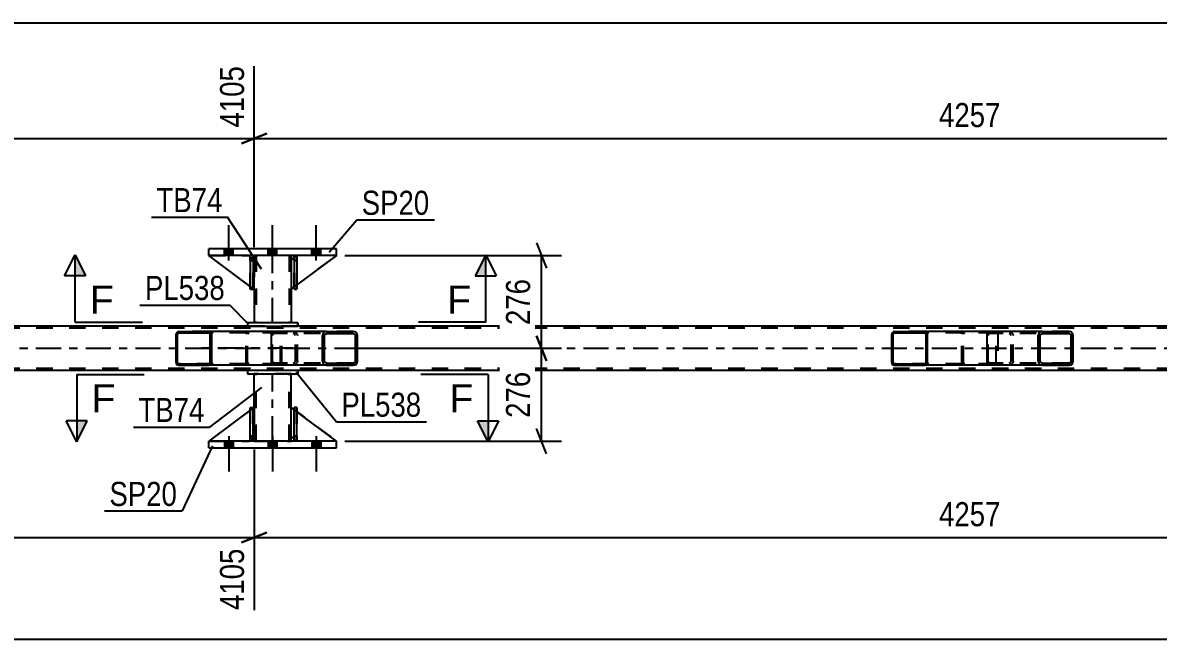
# Model space of a CAD drawing. Header units: millimetres. Extents: x -78 to 763, y -424 to 170.
# Drawn here: x 157.7 to 292.8, y -245.1 to -171.7 of the extents above; entities that cross this region are included whole.
import ezdxf

# ---------------------------------------------------------------- set-up
doc = ezdxf.new("R2010")
doc.units = ezdxf.units.MM
doc.linetypes.add('DXK_LINE_DOT2', pattern=[3.9198, 1.9599, -1.9599])
doc.linetypes.add('DXK_LINE_DOT3', pattern=[5.9187, 2.979, -0.9799, 0.9799, -0.9799])
doc.styles.add('Arial', font='ARIAL.TTF', dxfattribs={"height": 0.2})
doc.styles.add('Arial Narrow', font='ARIALN.TTF', dxfattribs={"height": 0.2})

# ---------------------------------------------------------------- blocks, each defined once
blk = doc.blocks.new('Part-814185653-5551 - 5457')
at = {"color": 2, "linetype": 'Continuous'}
for p, q in [((190, -199.69), (189.65, -200.04)), ((195.05, -199.44), (190.32, -202.94)), ((189.65, -200.04), (189.65, -203.44)), ((190, -203.18), (189.65, -203.44))]:
    blk.add_line(p, q, dxfattribs=at)
at = {"color": 7, "linetype": 'DXK_LINE_DOT2'}
for p, q in [((190.25, -199.44), (190, -199.69)), ((195.05, -199.44), (190.25, -199.44)), ((190.32, -202.94), (190, -203.18))]:
    blk.add_line(p, q, dxfattribs=at)
blk = doc.blocks.new('Part-814185653-5556 - 5457')
at = {"color": 7, "linetype": 'DXK_LINE_DOT2'}
for p, q in [((184.8, -217.52), (185.12, -217.52)), ((184.8, -220.92), (184.8, -217.52)), ((184.8, -217.52), (184.8, -221.52)), ((185.12, -217.52), (185.12, -220.92)), ((185.12, -221.52), (185.12, -217.62)), ((185.12, -220.92), (184.8, -220.92)), ((184.8, -221.52), (184.8, -220.92)), ((185.12, -220.92), (185.12, -221.52)), ((185.12, -221.52), (184.8, -221.52)), ((185.12, -221.52), (185.12, -221.52))]:
    blk.add_line(p, q, dxfattribs=at)
blk = doc.blocks.new('Part-814185653-5562 - 5457')
at = {"color": 7, "linetype": 'DXK_LINE_DOT2'}
for p, q in [((189.65, -220.92), (189.65, -217.52)), ((189.65, -217.52), (195.05, -221.52)), ((190.25, -221.52), (189.65, -220.92)), ((195.05, -221.52), (190.25, -221.52))]:
    blk.add_line(p, q, dxfattribs=at)
blk = doc.blocks.new('Part-814185653-5498 - 5457')
at = {"linetype": 'Continuous'}
h = blk.add_hatch(dxfattribs=at)
h.set_pattern_fill('', scale=0.7, style=0, pattern_type=0)
h.set_pattern_definition([(45, (265.321, -208.6806), (-1.57154, 1.57154), [])])
h.paths.add_polyline_path([(265.35, -208.8), (265.32, -208.68), (265.25, -208.58), (265.14, -208.51), (265.01, -208.48), (261.43, -208.48), (261.3, -208.51), (261.19, -208.58), (261.12, -208.68), (261.09, -208.8), (261.09, -212.16), (261.12, -212.29), (261.19, -212.39), (261.3, -212.46), (261.43, -212.48), (265.01, -212.48), (265.14, -212.46), (265.25, -212.39), (265.32, -212.29), (265.35, -212.16)])
h.paths.add_polyline_path([(265.16, -212.22), (265.13, -212.28), (265.07, -212.31), (265.01, -212.32), (261.43, -212.32), (261.37, -212.31), (261.31, -212.28), (261.27, -212.22), (261.26, -212.16), (261.26, -208.8), (261.27, -208.74), (261.31, -208.69), (261.37, -208.66), (261.43, -208.64), (265.01, -208.64), (265.07, -208.66), (265.13, -208.69), (265.16, -208.74), (265.18, -208.8), (265.18, -212.16)])
at = {"color": 2, "linetype": 'Continuous'}
for p, q in [((261.12, -208.68), (261.09, -208.8)), ((261.09, -212.16), (261.09, -208.8)), ((261.26, -208.8), (261.27, -208.74)), ((261.26, -212.16), (261.26, -208.8)), ((261.27, -208.74), (261.31, -208.69)), ((261.43, -208.48), (261.3, -208.51)), ((261.31, -208.69), (261.37, -208.66)), ((261.37, -208.66), (261.43, -208.64)), ((261.43, -208.48), (265.01, -208.48)), ((261.43, -208.64), (265.01, -208.64)), ((272.7, -208.48), (265.01, -208.48)), ((265.14, -208.51), (265.01, -208.48)), ((265.01, -208.64), (265.07, -208.66)), ((265.07, -208.66), (265.13, -208.69)), ((265.13, -208.69), (265.16, -208.74)), ((265.16, -208.74), (265.18, -208.8)), ((265.18, -212.16), (265.18, -208.8)), ((265.35, -208.8), (265.32, -208.68)), ((265.35, -212.16), (265.35, -208.8)), ((261.09, -212.16), (261.12, -212.29)), ((261.27, -212.22), (261.26, -212.16)), ((261.31, -212.28), (261.27, -212.22)), ((261.3, -212.46), (261.43, -212.48)), ((261.37, -212.31), (261.31, -212.28)), ((261.43, -212.32), (261.37, -212.31)), ((261.43, -212.32), (265.01, -212.32)), ((261.43, -212.48), (265.01, -212.48)), ((265.07, -212.31), (265.01, -212.32)), ((265.01, -212.48), (265.14, -212.46)), ((272.7, -212.48), (265.01, -212.48)), ((265.13, -212.28), (265.07, -212.31)), ((265.16, -212.22), (265.13, -212.28)), ((265.18, -212.16), (265.16, -212.22)), ((265.32, -212.29), (265.35, -212.16))]:
    blk.add_line(p, q, dxfattribs=at)
at = {"color": 7, "linetype": 'DXK_LINE_DOT2'}
for p, q in [((265.01, -208.48), (261.43, -208.48)), ((273.36, -208.64), (261.43, -208.64)), ((269.44, -208.8), (269.47, -208.68)), ((269.44, -212.16), (269.44, -208.8)), ((269.62, -208.74), (269.61, -208.8)), ((269.61, -212.16), (269.61, -208.8)), ((269.66, -208.69), (269.62, -208.74)), ((269.65, -208.51), (269.78, -208.48)), ((269.71, -208.66), (269.66, -208.69)), ((269.78, -208.64), (269.71, -208.66)), ((273.36, -208.48), (272.7, -208.48)), ((273.36, -208.48), (273.49, -208.51)), ((273.42, -208.66), (273.36, -208.64)), ((273.48, -208.69), (273.42, -208.66)), ((273.51, -208.74), (273.48, -208.69)), ((273.53, -208.8), (273.51, -208.74)), ((273.53, -212.16), (273.53, -208.8)), ((273.67, -208.68), (273.69, -208.78)), ((273.69, -208.78), (273.7, -208.8)), ((273.7, -208.8), (273.7, -212.16)), ((273.36, -212.32), (261.43, -212.32)), ((265.01, -212.48), (261.43, -212.48)), ((269.47, -212.29), (269.44, -212.16)), ((269.61, -212.16), (269.62, -212.22)), ((269.62, -212.22), (269.66, -212.28)), ((269.78, -212.48), (269.65, -212.46)), ((269.66, -212.28), (269.67, -212.29)), ((269.67, -212.29), (269.71, -212.31)), ((269.71, -212.31), (269.78, -212.32)), ((273.36, -212.48), (272.7, -212.48)), ((273.36, -212.32), (273.42, -212.31)), ((273.49, -212.46), (273.36, -212.48)), ((273.42, -212.31), (273.48, -212.28)), ((273.48, -212.28), (273.51, -212.22)), ((273.51, -212.22), (273.53, -212.16)), ((273.7, -212.16), (273.67, -212.29))]:
    blk.add_line(p, q, dxfattribs=at)
at = {"color": 2, "linetype": 'Continuous'}
for centre, start, end in [((261.42, -208.82), 110.7583, 155.68), ((265.02, -208.82), 24.32, 69.2417), ((261.42, -212.15), 204.32, 249.2417), ((265.02, -212.15), 290.7583, 335.68)]:
    blk.add_arc(centre, 0.331, start, end, dxfattribs=at)
at = {"color": 7, "linetype": 'DXK_LINE_DOT2'}
for centre, start, end in [((269.77, -208.82), 110.7583, 155.6801), ((273.37, -208.82), 24.3199, 69.2417), ((269.77, -212.15), 204.3199, 249.2417), ((273.37, -212.15), 290.7583, 335.6801)]:
    blk.add_arc(centre, 0.331, start, end, dxfattribs=at)
blk = doc.blocks.new('Part-814185653-5563 - 5457')
at = {"color": 7, "linetype": 'DXK_LINE_DOT2'}
for p, q in [((190, -200.04), (190, -199.44)), ((190, -199.44), (190, -199.44)), ((190, -199.44), (190, -203.44)), ((190.32, -199.44), (190, -199.44)), ((190.32, -200.04), (190.32, -199.44)), ((190.32, -203.44), (190.32, -199.44)), ((190, -203.44), (190, -200.04)), ((190, -200.04), (190.32, -200.04)), ((190.32, -200.04), (190.32, -203.44)), ((190, -203.44), (190.32, -203.44))]:
    blk.add_line(p, q, dxfattribs=at)
blk = doc.blocks.new('Part-814185653-5564 - 5457')
at = {"color": 2, "linetype": 'Continuous'}
for p, q in [((184.8, -217.85), (179.85, -221.52)), ((185.25, -217.52), (185.12, -217.62)), ((185.25, -220.92), (185.25, -217.52)), ((184.8, -221.37), (184.65, -221.52)), ((185.25, -220.92), (185.12, -221.05)), ((185.25, -220.92), (185.25, -220.92))]:
    blk.add_line(p, q, dxfattribs=at)
at = {"color": 7, "linetype": 'DXK_LINE_DOT2'}
for p, q in [((185.12, -217.62), (184.8, -217.85)), ((185.25, -220.92), (185.25, -217.52)), ((185.25, -220.92), (184.65, -221.52)), ((185.12, -221.05), (184.8, -221.37)), ((179.85, -221.52), (184.65, -221.52))]:
    blk.add_line(p, q, dxfattribs=at)
blk = doc.blocks.new('Part-814185653-5565 - 5457')
at = {"color": 7, "linetype": 'DXK_LINE_DOT2'}
for p, q in [((185.25, -217.52), (179.85, -221.52)), ((185.25, -220.92), (185.25, -217.52)), ((185.25, -217.52), (185.25, -220.92)), ((184.65, -221.52), (185.25, -220.92)), ((185.25, -220.92), (184.65, -221.52)), ((185.25, -220.92), (185.25, -220.92)), ((179.85, -221.52), (184.65, -221.52))]:
    blk.add_line(p, q, dxfattribs=at)
blk = doc.blocks.new('Part-814185653-5566 - 5457')
at = {"color": 2, "linetype": 'Continuous'}
for p, q in [((184.8, -221.52), (184.8, -217.52)), ((184.8, -217.52), (185.12, -217.52)), ((185.12, -221.52), (185.12, -217.52)), ((184.8, -221.52), (184.8, -221.52)), ((185.12, -221.52), (184.8, -221.52))]:
    blk.add_line(p, q, dxfattribs=at)
at = {"color": 7, "linetype": 'DXK_LINE_DOT2'}
for p, q in [((184.8, -217.52), (184.8, -220.92)), ((185.12, -220.92), (185.12, -217.52)), ((184.8, -220.92), (184.8, -221.52)), ((184.8, -220.92), (185.12, -220.92)), ((185.12, -221.52), (185.12, -220.92)), ((185.12, -221.52), (185.12, -221.52))]:
    blk.add_line(p, q, dxfattribs=at)
blk = doc.blocks.new('Part-814185653-5575 - 5457')
at = {"color": 2, "linetype": 'Continuous'}
for p, q in [((179.85, -222.32), (179.85, -221.52)), ((195.05, -221.52), (179.85, -221.52)), ((179.85, -222.32), (195.05, -222.32)), ((195.05, -222.32), (195.05, -221.52))]:
    blk.add_line(p, q, dxfattribs=at)
at = {"color": 7, "linetype": 'DXK_LINE_DOT2'}
for p, q in [((179.85, -222.32), (179.85, -221.52)), ((195.05, -222.32), (195.05, -221.52))]:
    blk.add_line(p, q, dxfattribs=at)
blk = doc.blocks.new('Part-814185653-5539 - 5457')
at = {"color": 2, "linetype": 'Continuous'}
for p, q in [((189.65, -220.92), (189.65, -217.52)), ((190, -217.79), (189.65, -217.52)), ((195.05, -221.52), (190.32, -218.02)), ((190, -221.28), (189.65, -220.92))]:
    blk.add_line(p, q, dxfattribs=at)
at = {"color": 7, "linetype": 'DXK_LINE_DOT2'}
for p, q in [((190.32, -218.02), (190, -217.79)), ((190.25, -221.52), (190, -221.28)), ((195.05, -221.52), (190.25, -221.52)), ((195.05, -221.52), (195.05, -221.52)), ((195.05, -221.52), (195.05, -221.52))]:
    blk.add_line(p, q, dxfattribs=at)
blk = doc.blocks.new('Part-814185653-5633 - 5457')
at = {"color": 2, "linetype": 'Continuous'}
for p, q in [((184.45, -207.84), (46.85, -207.84)), ((354.71, -207.84), (190.45, -207.84)), ((184.45, -213.12), (46.85, -213.12)), ((354.71, -213.12), (190.45, -213.12))]:
    blk.add_line(p, q, dxfattribs=at)
at = {"color": 7, "linetype": 'DXK_LINE_DOT2'}
for p, q in [((190.45, -207.84), (184.45, -207.84)), ((623.83, -208.08), (46.85, -208.08)), ((623.83, -212.88), (46.85, -212.88)), ((190.45, -213.12), (184.45, -213.12))]:
    blk.add_line(p, q, dxfattribs=at)
at = {"color": 7, "linetype": 'DXK_LINE_DOT3'}
blk.add_line((46.85, -210.48), (623.83, -210.48), dxfattribs=at)
blk = doc.blocks.new('Part-814185653-5552 - 5457')
at = {"color": 7, "linetype": 'DXK_LINE_DOT2'}
for p, q in [((190.25, -199.44), (189.65, -200.04)), ((189.65, -203.44), (195.05, -199.44)), ((195.05, -199.44), (190.25, -199.44)), ((189.65, -200.04), (189.65, -203.44))]:
    blk.add_line(p, q, dxfattribs=at)
blk = doc.blocks.new('Part-814185653-5553 - 5457')
at = {"color": 2, "linetype": 'Continuous'}
for p, q in [((184.8, -203.11), (179.85, -199.44)), ((184.8, -199.6), (184.65, -199.44)), ((185.25, -200.04), (185.12, -199.92)), ((185.25, -200.04), (185.25, -200.04)), ((185.25, -203.44), (185.25, -200.04)), ((185.12, -203.35), (185.25, -203.44)), ((185.25, -203.44), (185.25, -203.44))]:
    blk.add_line(p, q, dxfattribs=at)
at = {"color": 7, "linetype": 'DXK_LINE_DOT2'}
for p, q in [((184.65, -199.44), (179.85, -199.44)), ((184.65, -199.44), (185.25, -200.04)), ((185.12, -199.92), (184.8, -199.6)), ((185.25, -200.04), (185.25, -203.44)), ((185.12, -203.35), (184.8, -203.11))]:
    blk.add_line(p, q, dxfattribs=at)
blk = doc.blocks.new('Part-814185653-5554 - 5457')
at = {"color": 7, "linetype": 'DXK_LINE_DOT2'}
for p, q in [((185.25, -203.44), (179.85, -199.44)), ((179.85, -199.44), (184.65, -199.44)), ((184.65, -199.44), (185.25, -200.04)), ((185.25, -200.04), (184.65, -199.44)), ((185.25, -200.04), (185.25, -203.44)), ((185.25, -200.04), (185.25, -200.04)), ((185.25, -200.04), (185.25, -203.44))]:
    blk.add_line(p, q, dxfattribs=at)
blk = doc.blocks.new('Part-814185653-5555 - 5457')
at = {"color": 2, "linetype": 'Continuous'}
for p, q in [((185.12, -199.44), (184.8, -199.44)), ((184.8, -199.44), (184.8, -203.44)), ((185.12, -199.44), (185.12, -199.44)), ((185.12, -199.44), (185.12, -203.44)), ((185.12, -203.44), (184.8, -203.44))]:
    blk.add_line(p, q, dxfattribs=at)
at = {"color": 7, "linetype": 'DXK_LINE_DOT2'}
for p, q in [((184.8, -200.04), (184.8, -199.44)), ((185.12, -200.04), (185.12, -199.44)), ((185.12, -199.44), (185.12, -199.44)), ((185.12, -200.04), (184.8, -200.04)), ((184.8, -200.04), (184.8, -203.44)), ((185.12, -203.44), (185.12, -200.04))]:
    blk.add_line(p, q, dxfattribs=at)
blk = doc.blocks.new('Part-814185653-5569 - 5457')
at = {"color": 7, "linetype": 'DXK_LINE_DOT2'}
for p, q in [((184.8, -200.04), (184.8, -199.44)), ((184.8, -199.44), (184.8, -199.44)), ((184.8, -199.44), (184.8, -203.44)), ((185.12, -199.44), (184.8, -199.44)), ((185.12, -200.04), (185.12, -199.44)), ((185.12, -203.44), (185.12, -199.44)), ((184.8, -203.44), (184.8, -200.04)), ((184.8, -200.04), (185.12, -200.04)), ((185.12, -200.04), (185.12, -203.44)), ((184.8, -203.44), (185.12, -203.44))]:
    blk.add_line(p, q, dxfattribs=at)
blk = doc.blocks.new('Part-814185653-5580 - 5457')
at = {"color": 2, "linetype": 'Continuous'}
for p, q in [((179.85, -199.44), (179.85, -198.64)), ((195.05, -198.64), (179.85, -198.64)), ((195.05, -199.44), (179.85, -199.44)), ((195.05, -199.44), (195.05, -198.64))]:
    blk.add_line(p, q, dxfattribs=at)
at = {"color": 7, "linetype": 'DXK_LINE_DOT2'}
for p, q in [((179.85, -199.44), (179.85, -198.64)), ((195.05, -199.44), (195.05, -198.64))]:
    blk.add_line(p, q, dxfattribs=at)
blk = doc.blocks.new('Part-814185653-5585 - 5457')
at = {"color": 2, "linetype": 'Continuous'}
for p, q in [((185.25, -217.52), (185.25, -213.52)), ((189.65, -217.52), (189.65, -213.52)), ((185.25, -221.52), (185.25, -220.92)), ((189.65, -221.52), (189.65, -220.92))]:
    blk.add_line(p, q, dxfattribs=at)
at = {"color": 7, "linetype": 'DXK_LINE_DOT2'}
for p, q in [((189.65, -213.52), (185.25, -213.52)), ((185.49, -221.52), (185.49, -213.52)), ((189.41, -221.52), (189.41, -213.52)), ((185.25, -220.92), (185.25, -217.52)), ((189.65, -220.92), (189.65, -217.52)), ((185.25, -221.52), (189.65, -221.52))]:
    blk.add_line(p, q, dxfattribs=at)
at = {"color": 7, "linetype": 'DXK_LINE_DOT3'}
blk.add_line((187.45, -221.52), (187.45, -213.52), dxfattribs=at)
blk = doc.blocks.new('Part-814185653-5599 - 5457')
at = {"color": 2, "linetype": 'Continuous'}
for p, q in [((185.25, -199.44), (185.25, -200.04)), ((189.65, -199.44), (189.65, -200.04)), ((185.25, -203.44), (185.25, -207.44)), ((189.65, -203.44), (189.65, -207.44))]:
    blk.add_line(p, q, dxfattribs=at)
at = {"color": 7, "linetype": 'DXK_LINE_DOT2'}
for p, q in [((189.65, -199.44), (185.25, -199.44)), ((185.49, -199.44), (185.49, -207.44)), ((189.41, -199.44), (189.41, -207.44)), ((185.25, -200.04), (185.25, -203.44)), ((189.65, -200.04), (189.65, -203.44)), ((189.65, -207.44), (185.25, -207.44))]:
    blk.add_line(p, q, dxfattribs=at)
at = {"color": 7, "linetype": 'DXK_LINE_DOT3'}
blk.add_line((187.45, -207.44), (187.45, -199.44), dxfattribs=at)
blk = doc.blocks.new('Part-814185653-5604 - 5457')
at = {"linetype": 'Continuous'}
h = blk.add_hatch(dxfattribs=at)
h.set_pattern_fill('', scale=0.7, style=0, pattern_type=0)
h.set_pattern_definition([(45, (197.5188, -208.7793), (-1.57154, 1.57154), [])])
h.paths.add_polyline_path([(197.56, -208.96), (197.52, -208.78), (197.41, -208.62), (197.25, -208.52), (197.05, -208.48), (193.87, -208.48), (193.68, -208.52), (193.51, -208.62), (193.41, -208.78), (193.37, -208.96), (193.37, -212), (193.41, -212.19), (193.51, -212.34), (193.68, -212.45), (193.87, -212.48), (197.05, -212.48), (197.25, -212.45), (197.41, -212.34), (197.52, -212.19), (197.56, -212)])
h.paths.add_polyline_path([(197.29, -212.09), (197.23, -212.17), (197.15, -212.22), (197.05, -212.24), (193.87, -212.24), (193.77, -212.22), (193.69, -212.17), (193.64, -212.09), (193.62, -212), (193.62, -208.96), (193.64, -208.87), (193.69, -208.79), (193.77, -208.74), (193.87, -208.72), (197.05, -208.72), (197.15, -208.74), (197.23, -208.79), (197.29, -208.87), (197.31, -208.96), (197.31, -212)])
at = {"color": 2, "linetype": 'Continuous'}
for p, q in [((187.3, -208.96), (187.32, -208.78)), ((187.3, -212), (187.3, -208.96)), ((187.32, -208.78), (187.38, -208.62)), ((187.38, -208.62), (187.47, -208.52)), ((187.47, -208.52), (187.57, -208.48)), ((193.87, -208.48), (187.57, -208.48)), ((193.41, -208.78), (193.37, -208.96)), ((193.37, -212), (193.37, -208.96)), ((193.62, -208.96), (193.64, -208.87)), ((193.62, -212), (193.62, -208.96)), ((193.64, -208.87), (193.69, -208.79)), ((193.87, -208.48), (193.68, -208.52)), ((193.69, -208.79), (193.77, -208.74)), ((193.77, -208.74), (193.87, -208.72)), ((193.87, -208.48), (197.05, -208.48)), ((193.87, -208.72), (197.05, -208.72)), ((197.25, -208.52), (197.05, -208.48)), ((197.05, -208.72), (197.15, -208.74)), ((197.15, -208.74), (197.23, -208.79)), ((197.23, -208.79), (197.29, -208.87)), ((197.29, -208.87), (197.31, -208.96)), ((197.31, -212), (197.31, -208.96)), ((197.56, -208.96), (197.52, -208.78)), ((197.56, -212), (197.56, -208.96)), ((187.32, -212.19), (187.3, -212)), ((193.37, -212), (193.41, -212.19)), ((193.64, -212.09), (193.62, -212)), ((197.31, -212), (197.29, -212.09)), ((197.52, -212.19), (197.56, -212)), ((187.38, -212.34), (187.32, -212.19)), ((187.47, -212.45), (187.38, -212.34)), ((187.57, -212.48), (187.47, -212.45)), ((193.87, -212.48), (187.57, -212.48)), ((193.69, -212.17), (193.64, -212.09)), ((193.68, -212.45), (193.87, -212.48)), ((193.77, -212.22), (193.69, -212.17)), ((193.87, -212.24), (193.77, -212.22)), ((193.87, -212.24), (197.05, -212.24)), ((193.87, -212.48), (197.05, -212.48)), ((197.15, -212.22), (197.05, -212.24)), ((197.05, -212.48), (197.25, -212.45)), ((197.23, -212.17), (197.15, -212.22)), ((197.29, -212.09), (197.23, -212.17))]:
    blk.add_line(p, q, dxfattribs=at)
at = {"color": 7, "linetype": 'DXK_LINE_DOT2'}
for p, q in [((187.44, -208.87), (187.43, -208.96)), ((187.43, -212), (187.43, -208.96)), ((187.47, -208.79), (187.44, -208.87)), ((187.52, -208.74), (187.47, -208.79)), ((187.57, -208.72), (187.52, -208.74)), ((197.05, -208.72), (187.57, -208.72)), ((188.56, -208.72), (188.56, -208.48)), ((189.9, -208.48), (190.1, -208.52)), ((190, -208.74), (189.9, -208.72)), ((190.08, -208.79), (190, -208.74)), ((190.14, -208.87), (190.08, -208.79)), ((190.16, -208.96), (190.14, -208.87)), ((190.16, -212), (190.16, -208.96)), ((190.37, -208.78), (190.41, -208.96)), ((190.41, -212), (190.41, -208.96)), ((197.05, -208.48), (193.87, -208.48)), ((187.43, -212), (187.44, -212.09)), ((190.14, -212.09), (190.16, -212)), ((190.41, -212), (190.37, -212.19)), ((187.44, -212.09), (187.47, -212.17)), ((187.47, -212.17), (187.52, -212.22)), ((187.52, -212.22), (187.57, -212.24)), ((197.05, -212.24), (187.57, -212.24)), ((188.56, -212.48), (188.56, -212.24)), ((189.9, -212.24), (190, -212.22)), ((190.1, -212.45), (189.9, -212.48)), ((190, -212.22), (190.08, -212.17)), ((190.08, -212.17), (190.14, -212.09)), ((197.05, -212.48), (193.87, -212.48))]:
    blk.add_line(p, q, dxfattribs=at)
for centre, start, end in [((189.92, -208.98), 23.8494, 68.8059), ((189.92, -211.99), 291.1941, 336.1506)]:
    blk.add_arc(centre, 0.492, start, end, dxfattribs=at)
at = {"color": 2, "linetype": 'Continuous'}
for centre, start, end in [((193.86, -208.98), 111.1941, 156.1506), ((197.07, -208.98), 23.8494, 68.8059), ((193.86, -211.99), 203.8494, 248.8059), ((197.07, -211.99), 291.1941, 336.1506)]:
    blk.add_arc(centre, 0.492, start, end, dxfattribs=at)
blk = doc.blocks.new('Part-814185653-5605 - 5457')
at = {"linetype": 'Continuous'}
h = blk.add_hatch(dxfattribs=at)
h.set_pattern_fill('', scale=0.7, style=0, pattern_type=0)
h.set_pattern_definition([(45, (180.1868, -208.6806), (-1.57154, 1.57154), [])])
h.paths.add_polyline_path([(180.21, -208.8), (180.19, -208.68), (180.11, -208.58), (180, -208.51), (179.87, -208.48), (176.3, -208.48), (176.17, -208.51), (176.06, -208.58), (175.98, -208.68), (175.96, -208.8), (175.96, -212.16), (175.98, -212.29), (176.06, -212.39), (176.17, -212.46), (176.3, -212.48), (179.87, -212.48), (180, -212.46), (180.11, -212.39), (180.19, -212.29), (180.21, -212.16)])
h.paths.add_polyline_path([(180.03, -212.22), (179.99, -212.28), (179.94, -212.31), (179.87, -212.32), (176.3, -212.32), (176.23, -212.31), (176.18, -212.28), (176.14, -212.22), (176.13, -212.16), (176.13, -208.8), (176.14, -208.74), (176.18, -208.69), (176.23, -208.66), (176.3, -208.64), (179.87, -208.64), (179.94, -208.66), (179.99, -208.69), (180.03, -208.74), (180.04, -208.8), (180.04, -212.16)])
at = {"color": 2, "linetype": 'Continuous'}
for p, q in [((175.98, -208.68), (175.96, -208.8)), ((175.96, -212.16), (175.96, -208.8)), ((176.13, -208.8), (176.14, -208.74)), ((176.13, -212.16), (176.13, -208.8)), ((176.14, -208.74), (176.18, -208.69)), ((176.3, -208.48), (176.17, -208.51)), ((176.18, -208.69), (176.23, -208.66)), ((176.23, -208.66), (176.3, -208.64)), ((176.3, -208.48), (179.87, -208.48)), ((176.3, -208.64), (179.87, -208.64)), ((187.57, -208.48), (179.87, -208.48)), ((180, -208.51), (179.87, -208.48)), ((179.87, -208.64), (179.94, -208.66)), ((179.94, -208.66), (179.99, -208.69)), ((179.99, -208.69), (180.03, -208.74)), ((180.03, -208.74), (180.04, -208.8)), ((180.04, -212.16), (180.04, -208.8)), ((180.21, -208.8), (180.19, -208.68)), ((180.21, -212.16), (180.21, -208.8)), ((175.96, -212.16), (175.98, -212.29)), ((176.14, -212.22), (176.13, -212.16)), ((176.18, -212.28), (176.14, -212.22)), ((176.17, -212.46), (176.3, -212.48)), ((176.23, -212.31), (176.18, -212.28)), ((176.3, -212.32), (176.23, -212.31)), ((176.3, -212.32), (179.87, -212.32)), ((176.3, -212.48), (179.87, -212.48)), ((179.94, -212.31), (179.87, -212.32)), ((179.87, -212.48), (180, -212.46)), ((187.57, -212.48), (179.87, -212.48)), ((179.99, -212.28), (179.94, -212.31)), ((180.03, -212.22), (179.99, -212.28)), ((180.04, -212.16), (180.03, -212.22)), ((180.19, -212.29), (180.21, -212.16))]:
    blk.add_line(p, q, dxfattribs=at)
at = {"color": 7, "linetype": 'DXK_LINE_DOT2'}
for p, q in [((179.87, -208.48), (176.3, -208.48)), ((188.22, -208.64), (176.3, -208.64)), ((184.31, -208.8), (184.33, -208.68)), ((184.31, -212.16), (184.31, -208.8)), ((184.49, -208.74), (184.48, -208.8)), ((184.48, -212.16), (184.48, -208.8)), ((184.53, -208.69), (184.49, -208.74)), ((184.52, -208.51), (184.65, -208.48)), ((184.58, -208.66), (184.53, -208.69)), ((184.65, -208.64), (184.58, -208.66)), ((188.22, -208.48), (187.57, -208.48)), ((188.22, -208.48), (188.35, -208.51)), ((188.29, -208.66), (188.22, -208.64)), ((188.34, -208.69), (188.29, -208.66)), ((188.38, -208.74), (188.34, -208.69)), ((188.39, -208.8), (188.38, -208.74)), ((188.39, -212.16), (188.39, -208.8)), ((188.54, -208.68), (188.56, -208.78)), ((188.56, -208.78), (188.56, -208.8)), ((188.56, -212.16), (188.56, -208.8)), ((188.22, -212.32), (176.3, -212.32)), ((179.87, -212.48), (176.3, -212.48)), ((184.33, -212.29), (184.31, -212.16)), ((184.48, -212.16), (184.49, -212.22)), ((184.49, -212.22), (184.53, -212.28)), ((184.65, -212.48), (184.52, -212.46)), ((184.53, -212.28), (184.54, -212.29)), ((184.54, -212.29), (184.58, -212.31)), ((184.58, -212.31), (184.65, -212.32)), ((188.22, -212.48), (187.57, -212.48)), ((188.22, -212.32), (188.29, -212.31)), ((188.35, -212.46), (188.22, -212.48)), ((188.29, -212.31), (188.34, -212.28)), ((188.34, -212.28), (188.38, -212.22)), ((188.38, -212.22), (188.39, -212.16)), ((188.56, -212.19), (188.54, -212.29)), ((188.56, -212.16), (188.56, -212.19))]:
    blk.add_line(p, q, dxfattribs=at)
at = {"color": 7, "linetype": 'DXK_LINE_DOT3'}
blk.add_line((189.85, -210.48), (178.08, -210.48), dxfattribs=at)
at = {"color": 2, "linetype": 'Continuous'}
for centre, start, end in [((176.28, -208.82), 110.7583, 155.68), ((179.89, -208.82), 24.32, 69.2417), ((176.28, -212.15), 204.32, 249.2417), ((179.89, -212.15), 290.7583, 335.68)]:
    blk.add_arc(centre, 0.331, start, end, dxfattribs=at)
at = {"color": 7, "linetype": 'DXK_LINE_DOT2'}
for centre, start, end in [((184.63, -208.82), 110.7583, 155.6801), ((184.63, -212.15), 204.3199, 249.2417), ((188.23, -212.15), 290.7583, 335.6801)]:
    blk.add_arc(centre, 0.331, start, end, dxfattribs=at)
blk = doc.blocks.new('Part-814185653-5628 - 5457')
at = {"linetype": 'Continuous'}
h = blk.add_hatch(dxfattribs=at)
h.set_pattern_fill('', scale=0.7, style=0, pattern_type=0)
h.set_pattern_definition([(45, (282.653, -208.7793), (-1.57154, 1.57154), [])])
h.paths.add_polyline_path([(282.69, -208.96), (282.65, -208.78), (282.54, -208.62), (282.38, -208.52), (282.19, -208.48), (279, -208.48), (278.81, -208.52), (278.65, -208.62), (278.54, -208.78), (278.5, -208.96), (278.5, -212), (278.54, -212.19), (278.65, -212.34), (278.81, -212.45), (279, -212.48), (282.19, -212.48), (282.38, -212.45), (282.54, -212.34), (282.65, -212.19), (282.69, -212)])
h.paths.add_polyline_path([(282.42, -212.09), (282.37, -212.17), (282.28, -212.22), (282.19, -212.24), (279, -212.24), (278.91, -212.22), (278.83, -212.17), (278.77, -212.09), (278.75, -212), (278.75, -208.96), (278.77, -208.87), (278.83, -208.79), (278.91, -208.74), (279, -208.72), (282.19, -208.72), (282.28, -208.74), (282.37, -208.79), (282.42, -208.87), (282.44, -208.96), (282.44, -212)])
at = {"color": 2, "linetype": 'Continuous'}
for p, q in [((272.43, -208.96), (272.45, -208.78)), ((272.43, -212), (272.43, -208.96)), ((272.45, -208.78), (272.51, -208.62)), ((272.51, -208.62), (272.6, -208.52)), ((272.6, -208.52), (272.7, -208.48)), ((279, -208.48), (272.7, -208.48)), ((278.54, -208.78), (278.5, -208.96)), ((278.5, -212), (278.5, -208.96)), ((278.75, -208.96), (278.77, -208.87)), ((278.75, -212), (278.75, -208.96)), ((278.77, -208.87), (278.83, -208.79)), ((279, -208.48), (278.81, -208.52)), ((278.83, -208.79), (278.91, -208.74)), ((278.91, -208.74), (279, -208.72)), ((279, -208.48), (282.19, -208.48)), ((279, -208.72), (282.19, -208.72)), ((282.38, -208.52), (282.19, -208.48)), ((282.19, -208.72), (282.28, -208.74)), ((282.28, -208.74), (282.37, -208.79)), ((282.37, -208.79), (282.42, -208.87)), ((282.42, -208.87), (282.44, -208.96)), ((282.44, -212), (282.44, -208.96)), ((282.69, -208.96), (282.65, -208.78)), ((282.69, -212), (282.69, -208.96)), ((272.45, -212.19), (272.43, -212)), ((278.5, -212), (278.54, -212.19)), ((278.77, -212.09), (278.75, -212)), ((282.44, -212), (282.42, -212.09)), ((282.65, -212.19), (282.69, -212)), ((272.51, -212.34), (272.45, -212.19)), ((272.6, -212.45), (272.51, -212.34)), ((272.7, -212.48), (272.6, -212.45)), ((279, -212.48), (272.7, -212.48)), ((278.83, -212.17), (278.77, -212.09)), ((278.81, -212.45), (279, -212.48)), ((278.91, -212.22), (278.83, -212.17)), ((279, -212.24), (278.91, -212.22)), ((279, -212.24), (282.19, -212.24)), ((279, -212.48), (282.19, -212.48)), ((282.28, -212.22), (282.19, -212.24)), ((282.19, -212.48), (282.38, -212.45)), ((282.37, -212.17), (282.28, -212.22)), ((282.42, -212.09), (282.37, -212.17))]:
    blk.add_line(p, q, dxfattribs=at)
at = {"color": 7, "linetype": 'DXK_LINE_DOT2'}
for p, q in [((272.58, -208.87), (272.57, -208.96)), ((272.57, -212), (272.57, -208.96)), ((272.61, -208.79), (272.58, -208.87)), ((272.65, -208.74), (272.61, -208.79)), ((272.7, -208.72), (272.65, -208.74)), ((282.19, -208.72), (272.7, -208.72)), ((273.7, -208.72), (273.7, -208.48)), ((275.04, -208.48), (275.23, -208.52)), ((275.13, -208.74), (275.04, -208.72)), ((275.22, -208.79), (275.13, -208.74)), ((275.27, -208.87), (275.22, -208.79)), ((275.29, -208.96), (275.27, -208.87)), ((275.29, -212), (275.29, -208.96)), ((275.5, -208.78), (275.54, -208.96)), ((275.54, -212), (275.54, -208.96)), ((282.19, -208.48), (279, -208.48)), ((272.57, -212), (272.58, -212.09)), ((275.27, -212.09), (275.29, -212)), ((275.54, -212), (275.5, -212.19)), ((272.58, -212.09), (272.61, -212.17)), ((272.61, -212.17), (272.65, -212.22)), ((272.65, -212.22), (272.7, -212.24)), ((282.19, -212.24), (272.7, -212.24)), ((273.7, -212.48), (273.7, -212.24)), ((275.04, -212.24), (275.13, -212.22)), ((275.23, -212.45), (275.04, -212.48)), ((275.13, -212.22), (275.22, -212.17)), ((275.22, -212.17), (275.27, -212.09)), ((282.19, -212.48), (279, -212.48))]:
    blk.add_line(p, q, dxfattribs=at)
for centre, start, end in [((275.05, -208.98), 23.8494, 68.8059), ((275.05, -211.99), 291.1941, 336.1506)]:
    blk.add_arc(centre, 0.492, start, end, dxfattribs=at)
at = {"color": 2, "linetype": 'Continuous'}
for centre, start, end in [((278.99, -208.98), 111.1941, 156.1506), ((282.2, -208.98), 23.8494, 68.8059), ((278.99, -211.99), 203.8494, 248.8059), ((282.2, -211.99), 291.1941, 336.1506)]:
    blk.add_arc(centre, 0.492, start, end, dxfattribs=at)
blk = doc.blocks.new('Bolt-814185653-5640 - 5457')
at = {"linetype": 'Continuous'}
for points in [[(181.73, -199.44), (182.77, -199.44), (182.77, -198.64), (181.73, -198.64)], [(181.73, -199.44), (182.77, -199.44), (182.77, -198.64), (181.73, -198.64)], [(181.73, -199.44), (182.77, -199.44), (182.77, -198.64), (181.73, -198.64)], [(186.93, -199.44), (187.97, -199.44), (187.97, -198.64), (186.93, -198.64)], [(186.93, -199.44), (187.97, -199.44), (187.97, -198.64), (186.93, -198.64)], [(192.13, -199.44), (193.17, -199.44), (193.17, -198.64), (192.13, -198.64)], [(192.13, -199.44), (193.17, -199.44), (193.17, -198.64), (192.13, -198.64)], [(192.13, -199.44), (193.17, -199.44), (193.17, -198.64), (192.13, -198.64)]]:
    blk.add_hatch(color=1, dxfattribs=at).paths.add_polyline_path(points)
at = {"color": 1, "linetype": 'Continuous'}
for p, q in [((182.25, -200.04), (182.25, -195.84)), ((182.25, -200.04), (182.25, -195.84)), ((182.25, -200.04), (182.25, -195.84)), ((187.45, -200.04), (187.45, -195.84)), ((187.45, -200.04), (187.45, -195.84)), ((192.65, -200.04), (192.65, -195.84)), ((192.65, -200.04), (192.65, -195.84)), ((192.65, -200.04), (192.65, -195.84)), ((181.73, -199.44), (181.73, -198.64)), ((181.73, -199.44), (181.73, -198.64)), ((181.73, -199.44), (181.73, -198.64)), ((182.77, -199.44), (182.77, -198.64)), ((182.77, -199.44), (182.77, -198.64)), ((182.77, -199.44), (182.77, -198.64)), ((186.93, -199.44), (186.93, -198.64)), ((186.93, -199.44), (186.93, -198.64)), ((187.97, -199.44), (187.97, -198.64)), ((187.97, -199.44), (187.97, -198.64)), ((192.13, -199.44), (192.13, -198.64)), ((192.13, -199.44), (192.13, -198.64)), ((192.13, -199.44), (192.13, -198.64)), ((193.17, -199.44), (193.17, -198.64)), ((193.17, -199.44), (193.17, -198.64)), ((193.17, -199.44), (193.17, -198.64))]:
    blk.add_line(p, q, dxfattribs=at)
blk = doc.blocks.new('Bolt-814185653-5641 - 5457')
at = {"linetype": 'Continuous'}
for points in [[(182.77, -221.52), (181.73, -221.52), (181.73, -222.32), (182.77, -222.32)], [(182.77, -221.52), (181.73, -221.52), (181.73, -222.32), (182.77, -222.32)], [(182.77, -221.52), (181.73, -221.52), (181.73, -222.32), (182.77, -222.32)], [(187.97, -221.52), (186.93, -221.52), (186.93, -222.32), (187.97, -222.32)], [(187.97, -221.52), (186.93, -221.52), (186.93, -222.32), (187.97, -222.32)], [(193.17, -221.52), (192.13, -221.52), (192.13, -222.32), (193.17, -222.32)], [(193.17, -221.52), (192.13, -221.52), (192.13, -222.32), (193.17, -222.32)], [(193.17, -221.52), (192.13, -221.52), (192.13, -222.32), (193.17, -222.32)]]:
    blk.add_hatch(color=1, dxfattribs=at).paths.add_polyline_path(points)
at = {"color": 1, "linetype": 'Continuous'}
for p, q in [((182.25, -220.92), (182.25, -225.12)), ((182.25, -220.92), (182.25, -225.12)), ((182.25, -220.92), (182.25, -225.12)), ((187.45, -220.92), (187.45, -225.12)), ((187.45, -220.92), (187.45, -225.12)), ((192.65, -220.92), (192.65, -225.12)), ((192.65, -220.92), (192.65, -225.12)), ((192.65, -220.92), (192.65, -225.12)), ((181.73, -221.52), (181.73, -222.32)), ((181.73, -221.52), (181.73, -222.32)), ((181.73, -221.52), (181.73, -222.32)), ((182.77, -221.52), (182.77, -222.32)), ((182.77, -221.52), (182.77, -222.32)), ((182.77, -221.52), (182.77, -222.32)), ((186.93, -221.52), (186.93, -222.32)), ((186.93, -221.52), (186.93, -222.32)), ((187.97, -221.52), (187.97, -222.32)), ((187.97, -221.52), (187.97, -222.32)), ((192.13, -221.52), (192.13, -222.32)), ((192.13, -221.52), (192.13, -222.32)), ((192.13, -221.52), (192.13, -222.32)), ((193.17, -221.52), (193.17, -222.32)), ((193.17, -221.52), (193.17, -222.32)), ((193.17, -221.52), (193.17, -222.32))]:
    blk.add_line(p, q, dxfattribs=at)
blk = doc.blocks.new('Part-814185653-5678 - 5457')
at = {"color": 2, "linetype": 'Continuous'}
for p, q in [((184.45, -213.12), (184.45, -213.52)), ((190.45, -213.12), (184.45, -213.12)), ((190.45, -213.12), (190.45, -213.52)), ((190.45, -213.12), (190.45, -213.12)), ((184.45, -213.52), (190.45, -213.52)), ((190.45, -213.52), (190.45, -213.52))]:
    blk.add_line(p, q, dxfattribs=at)
at = {"color": 7, "linetype": 'DXK_LINE_DOT2'}
for p, q in [((184.45, -213.12), (184.45, -213.52)), ((190.45, -213.52), (190.45, -213.12)), ((190.45, -213.12), (190.45, -213.12)), ((190.45, -213.52), (190.45, -213.52))]:
    blk.add_line(p, q, dxfattribs=at)
blk = doc.blocks.new('Part-814185653-5680 - 5457')
at = {"color": 7, "linetype": 'DXK_LINE_DOT2'}
for p, q in [((190.32, -217.52), (190, -217.52)), ((190, -220.92), (190, -217.52)), ((190, -217.52), (190, -221.52)), ((190.32, -217.52), (190.32, -220.92)), ((190.32, -221.52), (190.32, -217.52)), ((190.32, -220.92), (190, -220.92)), ((190, -221.52), (190, -220.92)), ((190.32, -220.92), (190.32, -221.52)), ((190.32, -221.52), (190, -221.52)), ((190.32, -221.52), (190.32, -221.52))]:
    blk.add_line(p, q, dxfattribs=at)
blk = doc.blocks.new('Part-814185653-5682 - 5457')
at = {"color": 2, "linetype": 'Continuous'}
for p, q in [((190, -221.52), (190, -217.52)), ((190, -217.52), (190.32, -217.52)), ((190.32, -221.52), (190.32, -217.52)), ((190, -221.52), (190, -221.52)), ((190.32, -221.52), (190, -221.52))]:
    blk.add_line(p, q, dxfattribs=at)
at = {"color": 7, "linetype": 'DXK_LINE_DOT2'}
for p, q in [((190, -217.52), (190, -220.92)), ((190.32, -220.92), (190.32, -217.52)), ((190, -220.92), (190, -221.52)), ((190, -220.92), (190.32, -220.92)), ((190.32, -221.52), (190.32, -220.92)), ((190.32, -221.52), (190.32, -221.52))]:
    blk.add_line(p, q, dxfattribs=at)
blk = doc.blocks.new('Part-814185653-5692 - 5457')
at = {"color": 2, "linetype": 'Continuous'}
for p, q in [((184.45, -207.44), (184.45, -207.84)), ((190.45, -207.44), (184.45, -207.44)), ((184.45, -207.84), (190.45, -207.84)), ((190.45, -207.44), (190.45, -207.84)), ((190.45, -207.44), (190.45, -207.44)), ((190.45, -207.84), (190.45, -207.84))]:
    blk.add_line(p, q, dxfattribs=at)
at = {"color": 7, "linetype": 'DXK_LINE_DOT2'}
for p, q in [((184.45, -207.44), (184.45, -207.84)), ((190.45, -207.84), (190.45, -207.44)), ((190.45, -207.44), (190.45, -207.44)), ((190.45, -207.84), (190.45, -207.84))]:
    blk.add_line(p, q, dxfattribs=at)
blk = doc.blocks.new('Part-814185653-5699 - 5457')
at = {"color": 2, "linetype": 'Continuous'}
for p, q in [((190.32, -199.44), (190, -199.44)), ((190, -199.44), (190, -203.44)), ((190.32, -199.44), (190.32, -199.44)), ((190.32, -199.44), (190.32, -203.44)), ((190.32, -203.44), (190, -203.44))]:
    blk.add_line(p, q, dxfattribs=at)
at = {"color": 7, "linetype": 'DXK_LINE_DOT2'}
for p, q in [((190, -200.04), (190, -199.44)), ((190.32, -200.04), (190.32, -199.44)), ((190.32, -199.44), (190.32, -199.44)), ((190.32, -200.04), (190, -200.04)), ((190, -200.04), (190, -203.44)), ((190.32, -203.44), (190.32, -200.04))]:
    blk.add_line(p, q, dxfattribs=at)
blk = doc.blocks.new('StraightDimension-814185653-5860 - 5457')
at = {"color": 7, "linetype": 'Continuous'}
blk.add_line((35.99, -245.09), (634.69, -245.09), dxfattribs=at)
blk = doc.blocks.new('StraightDimension-814185653-5788 - 5457')
at = {"color": 7, "linetype": 'Continuous'}
for p, q in [((185.25, -198.44), (185.25, -176.9)), ((186.75, -184.91), (183.75, -186.11)), ((185.25, -185.51), (355.51, -185.51))]:
    blk.add_line(p, q, dxfattribs=at)
at = {"color": 0}
blk.add_wipeout([(274.64, -184.76), (274.64, -180.56), (266.12, -180.56), (266.12, -184.76)], dxfattribs=at)
at = {"color": 3, "style": 'Arial Narrow'}
blk.add_text('4257', height=2.863, dxfattribs=at).set_placement((266.72, -184.16))
blk = doc.blocks.new('StraightDimension-814185653-5796 - 5457')
at = {"color": 7, "linetype": 'Continuous'}
for p, q in [((185.25, -198.44), (185.25, -176.9)), ((183.75, -186.11), (186.75, -184.91)), ((36.63, -185.51), (185.25, -185.51))]:
    blk.add_line(p, q, dxfattribs=at)
at = {"color": 0, "linetype": 'Continuous'}
blk.add_wipeout([(184.65, -176.3), (180.45, -176.3), (180.45, -184.81), (184.65, -184.81)], dxfattribs=at)
at = {"color": 3, "linetype": 'Continuous', "style": 'Arial Narrow'}
blk.add_text('4105', height=2.863, rotation=90.0002, dxfattribs=at).set_placement((184.05, -184.21))
blk = doc.blocks.new('StraightDimension-814185653-5823 - 5457')
at = {"color": 7, "linetype": 'Continuous'}
for p, q in [((185.25, -222.52), (185.25, -241.61)), ((36.63, -232.99), (185.25, -232.99)), ((183.75, -233.59), (186.75, -232.39))]:
    blk.add_line(p, q, dxfattribs=at)
at = {"color": 0, "linetype": 'Continuous'}
blk.add_wipeout([(184.65, -233.69), (180.45, -233.69), (180.45, -242.21), (184.65, -242.21)], dxfattribs=at)
at = {"color": 3, "linetype": 'Continuous', "style": 'Arial Narrow'}
blk.add_text('4105', height=2.863, rotation=90.0002, dxfattribs=at).set_placement((184.05, -241.61))
blk = doc.blocks.new('StraightDimension-814185653-5832 - 5457')
at = {"color": 7, "linetype": 'Continuous'}
for p, q in [((185.25, -222.52), (185.25, -241.61)), ((186.75, -232.39), (183.75, -233.59)), ((185.25, -232.99), (355.51, -232.99))]:
    blk.add_line(p, q, dxfattribs=at)
at = {"color": 0}
blk.add_wipeout([(274.64, -232.24), (274.64, -228.04), (266.12, -228.04), (266.12, -232.24)], dxfattribs=at)
at = {"color": 3, "style": 'Arial Narrow'}
blk.add_text('4257', height=2.863, dxfattribs=at).set_placement((266.72, -231.64))
blk = doc.blocks.new('StraightDimension-814185653-5845 - 5457')
at = {"color": 7, "linetype": 'Continuous'}
blk.add_line((36.63, -171.74), (634.05, -171.74), dxfattribs=at)
blk = doc.blocks.new('StraightDimension-814185653-15388 - 5457')
at = {"color": 7, "linetype": 'Continuous'}
for p, q in [((218.82, -197.94), (220.02, -200.94)), ((196.05, -199.44), (221.82, -199.44)), ((219.42, -210.48), (219.42, -199.44)), ((220.02, -211.98), (218.82, -208.98)), ((196.37, -210.48), (221.82, -210.48))]:
    blk.add_line(p, q, dxfattribs=at)
at = {"color": 0}
blk.add_wipeout([(218.67, -201.62), (214.47, -201.62), (214.47, -208.31), (218.67, -208.31)], dxfattribs=at)
at = {"color": 3, "style": 'Arial Narrow'}
blk.add_text('276', height=2.863, rotation=90.0002, dxfattribs=at).set_placement((218.07, -207.71))
blk = doc.blocks.new('StraightDimension-814185653-15389 - 5457')
at = {"color": 7, "linetype": 'Continuous'}
for p, q in [((218.82, -208.98), (220.02, -211.98)), ((196.37, -210.48), (221.82, -210.48)), ((219.42, -221.52), (219.42, -210.48)), ((220.02, -223.02), (218.82, -220.02)), ((196.05, -221.52), (221.82, -221.52))]:
    blk.add_line(p, q, dxfattribs=at)
at = {"color": 0}
blk.add_wipeout([(218.67, -212.66), (214.47, -212.66), (214.47, -219.35), (218.67, -219.35)], dxfattribs=at)
at = {"color": 3, "style": 'Arial Narrow'}
blk.add_text('276', height=2.863, rotation=90.0002, dxfattribs=at).set_placement((218.07, -218.75))
blk = doc.blocks.new('Mark-814185653-5571 - 5457')
at = {"color": 0}
blk.add_wipeout([(176.08, -229.23), (176.08, -226.23), (168.04, -226.23), (168.04, -229.23)], dxfattribs=at)
blk.add_wipeout([(176.08, -229.23), (176.08, -226.23), (168.04, -226.23), (168.04, -229.23)], dxfattribs=at)
at = {"color": 30, "linetype": 'Continuous'}
for p in [(180.31, -222.08), (167.44, -229.83)]:
    blk.add_line(p, (176.68, -229.83), dxfattribs=at)
at = {"color": 3, "style": 'Arial Narrow'}
blk.add_text('SP20', height=2.863, dxfattribs=at).set_placement((168.04, -229.23))
blk = doc.blocks.new('Mark-814185653-5576 - 5457')
at = {"color": 0}
blk.add_wipeout([(206.09, -194.6), (206.09, -191.6), (198.05, -191.6), (198.05, -194.6)], dxfattribs=at)
blk.add_wipeout([(206.09, -194.6), (206.09, -191.6), (198.05, -191.6), (198.05, -194.6)], dxfattribs=at)
at = {"color": 30, "linetype": 'Continuous'}
for p, q in [((194.19, -199.04), (197.45, -195.2)), ((197.45, -195.2), (206.69, -195.2))]:
    blk.add_line(p, q, dxfattribs=at)
at = {"color": 3, "style": 'Arial Narrow'}
blk.add_text('SP20', height=2.863, dxfattribs=at).set_placement((198.05, -194.6))
blk = doc.blocks.new('Mark-814185653-5581 - 5457')
at = {"color": 0}
blk.add_wipeout([(179.35, -219.25), (179.35, -216.25), (171.49, -216.25), (171.49, -219.25)], dxfattribs=at)
blk.add_wipeout([(179.35, -219.25), (179.35, -216.25), (171.49, -216.25), (171.49, -219.25)], dxfattribs=at)
at = {"color": 30, "linetype": 'Continuous'}
for p in [(186.14, -215.13), (170.89, -219.85)]:
    blk.add_line(p, (179.95, -219.85), dxfattribs=at)
at = {"color": 3, "style": 'Arial Narrow'}
blk.add_text('TB74', height=2.863, dxfattribs=at).set_placement((171.49, -219.25))
blk = doc.blocks.new('Mark-814185653-5595 - 5457')
at = {"color": 0}
blk.add_wipeout([(181.49, -194.28), (181.49, -191.28), (173.63, -191.28), (173.63, -194.28)], dxfattribs=at)
blk.add_wipeout([(181.49, -194.28), (181.49, -191.28), (173.63, -191.28), (173.63, -194.28)], dxfattribs=at)
at = {"color": 30, "linetype": 'Continuous'}
for p in [(173.03, -194.88), (186.14, -201.05)]:
    blk.add_line(p, (182.09, -194.88), dxfattribs=at)
at = {"color": 3, "style": 'Arial Narrow'}
blk.add_text('TB74', height=2.863, dxfattribs=at).set_placement((173.63, -194.28))
blk = doc.blocks.new('Mark-814185653-5674 - 5457')
at = {"color": 0}
blk.add_wipeout([(205.14, -218.62), (205.14, -215.62), (195.63, -215.62), (195.63, -218.62)], dxfattribs=at)
blk.add_wipeout([(205.14, -218.62), (205.14, -215.62), (195.63, -215.62), (195.63, -218.62)], dxfattribs=at)
at = {"color": 30, "linetype": 'Continuous'}
for p, q in [((190.25, -213.33), (195.03, -219.22)), ((195.03, -219.22), (205.74, -219.22))]:
    blk.add_line(p, q, dxfattribs=at)
at = {"color": 3, "style": 'Arial Narrow'}
blk.add_text('PL538', height=2.863, dxfattribs=at).set_placement((195.63, -218.62))
blk = doc.blocks.new('Mark-814185653-5688 - 5457')
at = {"color": 0}
blk.add_wipeout([(181.78, -204.73), (181.78, -201.73), (172.27, -201.73), (172.27, -204.73)], dxfattribs=at)
blk.add_wipeout([(181.78, -204.73), (181.78, -201.73), (172.27, -201.73), (172.27, -204.73)], dxfattribs=at)
at = {"color": 30, "linetype": 'Continuous'}
for p in [(171.67, -205.33), (184.61, -207.64)]:
    blk.add_line(p, (182.38, -205.33), dxfattribs=at)
at = {"color": 3, "style": 'Arial Narrow'}
blk.add_text('PL538', height=2.863, dxfattribs=at).set_placement((172.27, -204.73))
blk = doc.blocks.new('SectionMark-814185653-5908 - 5457')
at = {"linetype": 'Continuous'}
for points in [[(164.16, -219.1), (165.41, -219.1), (164.16, -221.6)], [(211.82, -219.1), (213.07, -219.1), (213.07, -221.6)]]:
    blk.add_hatch(color=6, dxfattribs=at).paths.add_polyline_path(points)
at = {"color": 6, "linetype": 'Continuous'}
for p, q in [((164.16, -213.6), (172.16, -213.6)), ((164.16, -213.6), (164.16, -221.6)), ((213.07, -213.6), (205.07, -213.6)), ((213.07, -213.6), (213.07, -221.6)), ((164.16, -221.6), (162.91, -219.1)), ((165.41, -219.1), (162.91, -219.1)), ((164.16, -221.6), (165.41, -219.1)), ((211.82, -219.1), (214.32, -219.1)), ((213.07, -221.6), (211.82, -219.1)), ((214.32, -219.1), (213.07, -221.6))]:
    blk.add_line(p, q, dxfattribs=at)
at = {"color": 0, "linetype": 'Continuous'}
for points in [[(168.76, -218.1), (168.76, -214.6), (165.91, -214.6), (165.91, -218.1)], [(211.32, -218.1), (211.32, -214.6), (208.47, -214.6), (208.47, -218.1)]]:
    blk.add_wipeout(points, dxfattribs=at)
at = {"color": 3, "linetype": 'Continuous', "style": 'Arial'}
for p in [(165.91, -218.1), (208.47, -218.1)]:
    blk.add_text('F', height=3.34, dxfattribs=at).set_placement(p)
blk = doc.blocks.new('SectionMark-814185653-5910 - 5457')
at = {"linetype": 'Continuous'}
for points in [[(165.21, -201.87), (163.96, -201.87), (163.96, -199.37)], [(212.81, -201.87), (211.56, -201.87), (212.81, -199.37)]]:
    blk.add_hatch(color=6, dxfattribs=at).paths.add_polyline_path(points)
at = {"color": 6, "linetype": 'Continuous'}
for p, q in [((162.71, -201.87), (163.96, -199.37)), ((163.96, -207.37), (163.96, -199.37)), ((163.96, -199.37), (165.21, -201.87)), ((212.81, -199.37), (211.56, -201.87)), ((212.81, -207.37), (212.81, -199.37)), ((212.81, -199.37), (214.06, -201.87)), ((165.21, -201.87), (162.71, -201.87)), ((211.56, -201.87), (214.06, -201.87)), ((163.96, -207.37), (171.96, -207.37)), ((212.81, -207.37), (204.81, -207.37))]:
    blk.add_line(p, q, dxfattribs=at)
at = {"color": 0, "linetype": 'Continuous'}
for points in [[(168.56, -206.37), (168.56, -202.87), (165.71, -202.87), (165.71, -206.37)], [(211.06, -206.37), (211.06, -202.87), (208.21, -202.87), (208.21, -206.37)]]:
    blk.add_wipeout(points, dxfattribs=at)
at = {"color": 3, "linetype": 'Continuous', "style": 'Arial'}
for p in [(165.71, -206.37), (208.21, -206.37)]:
    blk.add_text('F', height=3.34, dxfattribs=at).set_placement(p)

msp = doc.modelspace()

# ---------------------------------------------------------------- block references
for name in ['Bolt-814185653-5640 - 5457', 'Part-814185653-5580 - 5457', 'Part-814185653-5553 - 5457', 'Part-814185653-5554 - 5457', 'Part-814185653-5555 - 5457', 'Part-814185653-5569 - 5457', 'Part-814185653-5599 - 5457', 'Part-814185653-5551 - 5457', 'Part-814185653-5552 - 5457', 'Part-814185653-5563 - 5457', 'Part-814185653-5699 - 5457', 'Part-814185653-5633 - 5457', 'Part-814185653-5692 - 5457', 'Part-814185653-5605 - 5457', 'Part-814185653-5604 - 5457', 'Part-814185653-5498 - 5457', 'Part-814185653-5628 - 5457', 'Part-814185653-5678 - 5457', 'Part-814185653-5585 - 5457', 'Part-814185653-5564 - 5457', 'Part-814185653-5565 - 5457', 'Part-814185653-5556 - 5457', 'Part-814185653-5566 - 5457', 'Part-814185653-5562 - 5457', 'Part-814185653-5539 - 5457', 'Part-814185653-5680 - 5457', 'Part-814185653-5682 - 5457', 'Bolt-814185653-5641 - 5457', 'Part-814185653-5575 - 5457']:
    msp.add_blockref(name, (0, 0))

# ---------------------------------------------------------------- next in the draw order: block references
for name in ['StraightDimension-814185653-5788 - 5457', 'StraightDimension-814185653-5860 - 5457']:
    msp.add_blockref(name, (0, 0))

# ---------------------------------------------------------------- next in the draw order: block references
for name in ['StraightDimension-814185653-5796 - 5457', 'StraightDimension-814185653-5823 - 5457']:
    msp.add_blockref(name, (0, 0))

# ---------------------------------------------------------------- next in the draw order: block references
for name in ['StraightDimension-814185653-5845 - 5457', 'Mark-814185653-5581 - 5457', 'Mark-814185653-5571 - 5457', 'StraightDimension-814185653-5832 - 5457']:
    msp.add_blockref(name, (0, 0))

# ---------------------------------------------------------------- next in the draw order: block references
for name in ['Mark-814185653-5595 - 5457', 'StraightDimension-814185653-15388 - 5457']:
    msp.add_blockref(name, (0, 0))

# ---------------------------------------------------------------- next in the draw order: block references
for name in ['Mark-814185653-5576 - 5457', 'Mark-814185653-5688 - 5457', 'StraightDimension-814185653-15389 - 5457']:
    msp.add_blockref(name, (0, 0))

# ---------------------------------------------------------------- next in the draw order: block references
for name in ['SectionMark-814185653-5910 - 5457', 'Mark-814185653-5674 - 5457']:
    msp.add_blockref(name, (0, 0))

# ---------------------------------------------------------------- next in the draw order: block references
msp.add_blockref('SectionMark-814185653-5908 - 5457', (0, 0))

doc.saveas('drawing.dxf')
